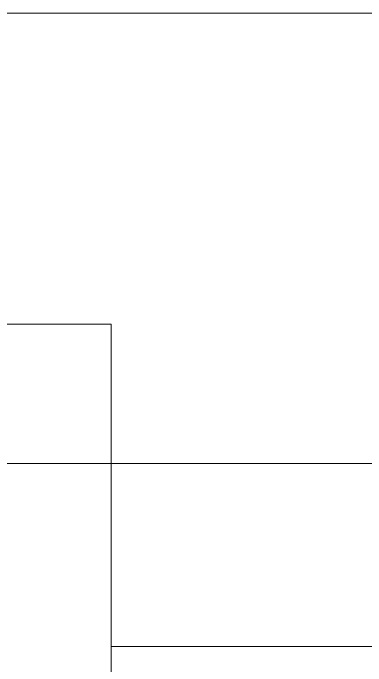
# Model space of a CAD drawing. Header units: millimetres. Extents: x -220592 to 404889, y -217665 to 38245.
# Drawn here: x 7569.4 to 7574.22, y -47967.79 to -47958.88 of the extents above; entities that cross this region are included whole.
import ezdxf

# ---------------------------------------------------------------- set-up
doc = ezdxf.new("R2010")
doc.units = ezdxf.units.MM
doc.linetypes.add('XKITLINE00', pattern=[0])
doc.layers.add('000 - 0_HIDE_OBJ_FRAMING_DEF_SUB_1', color=7, linetype='Continuous')

# ---------------------------------------------------------------- blocks, each defined once
blk = doc.blocks.new('*A13471')
at = {"layer": '000 - 0_HIDE_OBJ_FRAMING_DEF_SUB_1', "color": 7, "linetype": 'XKITLINE00', "lineweight": 0}
for p, q in [((-166.903352, 242.6885), (-143.093151, 242.6885)), ((-166.903352, 214.690805), (-166.903352, 242.6885))]:
    blk.add_line(p, q, dxfattribs=at)
blk = doc.blocks.new('*A13473')
at = {"layer": '000 - 0_HIDE_OBJ_FRAMING_DEF_SUB_1', "color": 7, "linetype": 'XKITLINE00', "lineweight": 0}
for p in [(-170.903349, 247.090805), (-166.903352, 214.690805)]:
    blk.add_line(p, (-166.903349, 247.090805), dxfattribs=at)
blk = doc.blocks.new('*A14702')
at = {"layer": '000 - 0_HIDE_OBJ_FRAMING_DEF_SUB_1', "color": 7, "linetype": 'XKITLINE00', "lineweight": 0}
for p, q in [((-145.092907, 251.338477), (-168.894627, 251.338477)), ((-168.903349, 245.188505), (-145.092907, 245.188505))]:
    blk.add_line(p, q, dxfattribs=at)
blk = doc.blocks.new('*A14705')
at = {"layer": '000 - 0_HIDE_OBJ_FRAMING_DEF_SUB_1', "color": 7, "linetype": 'XKITLINE00', "lineweight": 0}
for p, q in [((-166.903349, 245.188499), (-166.903349, 242.688499)), ((-166.903349, 245.188499), (-145.093349, 245.188499)), ((-166.903349, 242.688499), (-145.093349, 242.688499))]:
    blk.add_line(p, q, dxfattribs=at)

msp = doc.modelspace()

# ---------------------------------------------------------------- block references
at = {"color": 7, "lineweight": 0}
for name in ['*A13471', '*A14702', '*A13473', '*A14705']:
    msp.add_blockref(name, (7737.6457, -48210.2152), dxfattribs=at)

doc.saveas('drawing.dxf')
